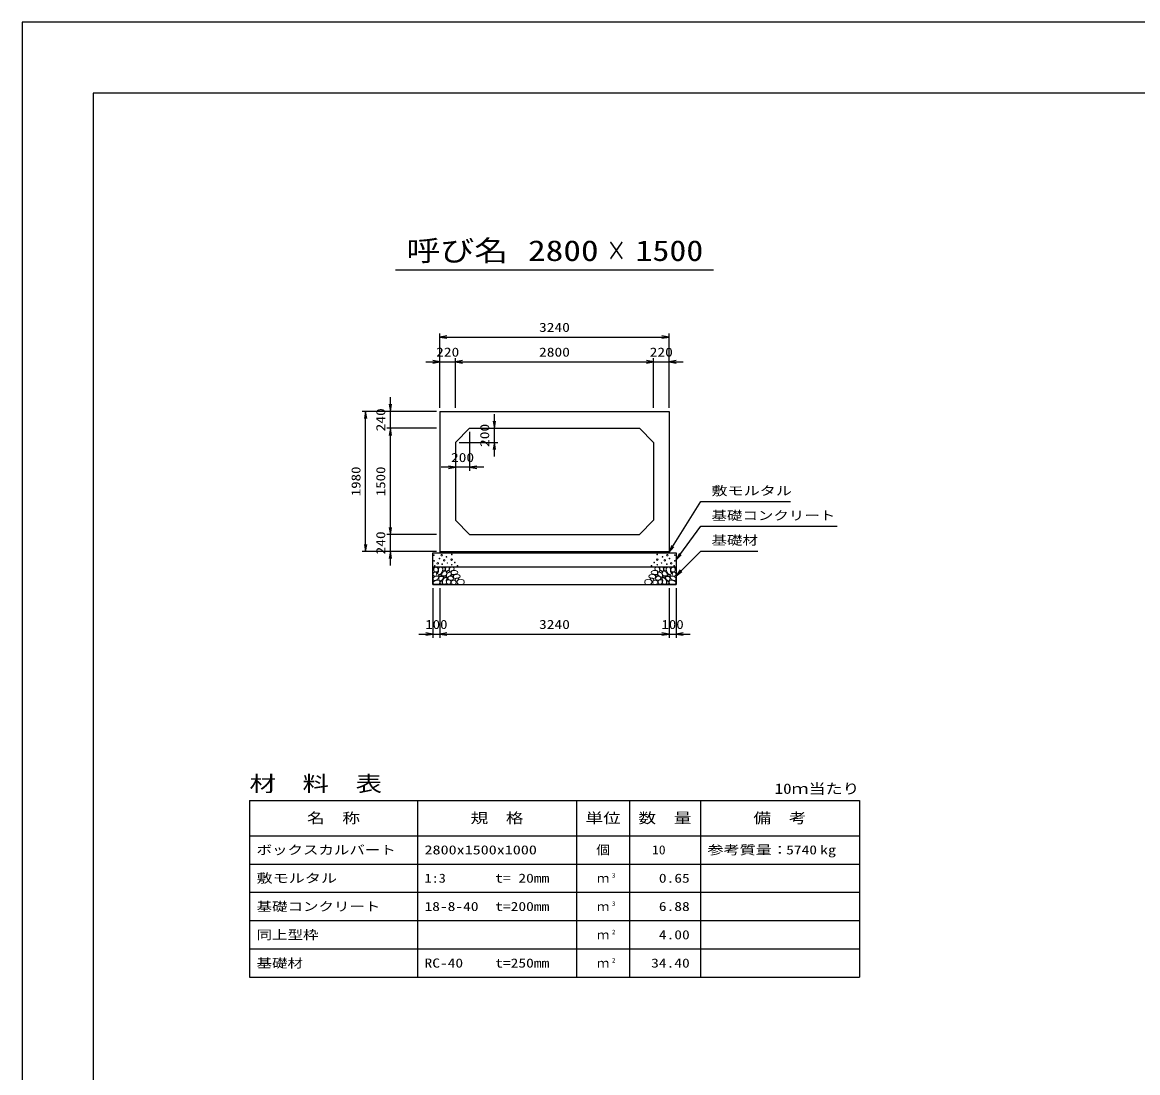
# Model space of a CAD drawing. Units: millimetres at full size. Extents: x 0 to 42050, y 0 to 29700.
# Drawn here: x 0 to 15772, y 14850 to 29700 of the extents above; entities that cross this region are included whole.
import ezdxf
from ezdxf.enums import TextEntityAlignment as Align

# ---------------------------------------------------------------- set-up
doc = ezdxf.new("R2010")
doc.units = ezdxf.units.MM
for name, color, linetype, lineweight in [('D-DCR-HCHn', 4, 'Continuous', 9), ('D-MTR-FRAM', 7, 'Continuous', 25), ('D-MTR-LINE', 7, 'Continuous', 25), ('D-STR-DIM', 7, 'Continuous', 25), ('D-STR-STRn', 1, 'Continuous', 25), ('D-STR-TXT', 7, 'Continuous', 25), ('D-TTL', 2, 'Continuous', 25), ('D-TTL-TXT', 7, 'Continuous', 25)]:
    doc.layers.add(name, color=color, linetype=linetype, lineweight=lineweight)
doc.layers.add('D-MTR', color=7, linetype='Continuous')
doc.layers.add('D-MTR-TXT', color=7, linetype='Continuous')
doc.styles.add('ＭＳ ゴシック', font='')
doc.styles.get('ＭＳ ゴシック').set_extended_font_data('MS Gothic')

# ---------------------------------------------------------------- blocks, each defined once
blk = doc.blocks.new('open_arrow')
at = {"color": 0, "linetype": 'Continuous', "lineweight": -2}
blk.add_lwpolyline([(7.5, 1.25), (0, 0), (7.5, -1.25)], dxfattribs=at)

msp = doc.modelspace()

# ---------------------------------------------------------------- linework, layer by layer
at = {"layer": 'D-DCR-HCHn'}
for points in [[(5814.101, 21917.26), (5805.433, 21891.256), (5816.99, 21873.92), (5845.883, 21871.03), (5865.61, 21879.499), (5857.441, 21899.924), (5863.219, 21911.481), (5851.662, 21923.038), (5834.326, 21928.817)], [(5868.998, 21989.493), (5842.994, 21995.271), (5819.879, 21983.714), (5816.99, 21957.71), (5822.769, 21937.485), (5851.662, 21928.817), (5871.887, 21928.817), (5880.555, 21943.263), (5880.555, 21975.046)], [(5892.112, 21992.382), (5883.444, 21966.378), (5886.334, 21937.485), (5866.109, 21905.702), (5892.112, 21891.256), (5921.006, 21905.702), (5938.342, 21928.817), (5944.12, 21966.378), (5938.342, 21986.603), (5921.006, 21995.271)], [(5941.231, 21923.038), (5926.784, 21888.366), (5938.342, 21873.92), (5973.013, 21873.92), (5987.46, 21879.698), (6001.907, 21899.924), (6001.907, 21917.26), (5987.46, 21940.374), (5970.124, 21943.263)], [(5947.01, 21986.603), (5947.01, 21951.931), (5961.456, 21943.263), (5975.903, 21951.931), (5978.792, 21972.157), (5975.903, 21989.493), (5955.678, 21995.271)], [(5995.601, 21938.845), (5983.999, 21946.941), (5982.006, 21974.16), (5991.557, 21995.616), (6015.582, 21998.128), (6035.263, 21992.156), (6036.848, 21980.53), (6034.014, 21956.921), (6018.752, 21947.586)], [(6011.681, 21914.73), (6023.297, 21920.817), (6034.296, 21926.161), (6040.86, 21939.065), (6035.554, 21947.961), (6025.968, 21950.014), (6010.137, 21941.115), (5998.42, 21932.605), (5999.515, 21924.944), (6003.895, 21917.527)], [(6013.109, 21853.224), (6000.35, 21857.579), (5999.086, 21885.688), (6009.964, 21910.928), (6040.015, 21925.156), (6062.452, 21919.405), (6063.795, 21888.924), (6053.477, 21876.886), (6025.401, 21861.311)], [(6061.239, 21931.998), (6071.02, 21943.092), (6088.359, 21949.342), (6102.287, 21958.717), (6106.55, 21973.49), (6100.013, 21987.695), (6086.369, 21996.218), (6070.845, 21997.886), (6055.522, 21995.424), (6045.719, 21986.98), (6038.918, 21969.457), (6037.379, 21952.722), (6041.1, 21942.871), (6043.729, 21933.23), (6052.948, 21929.842)], [(6082.727, 21892.135), (6072.952, 21895.066), (6068.675, 21900.928), (6065.905, 21916.938), (6069.816, 21938.619), (6095.776, 21948.926), (6125.648, 21948.926), (6153.03, 21933.998), (6157.653, 21918.004), (6153.385, 21906.63), (6140.583, 21901.299), (6119.247, 21897.745), (6092.931, 21892.013)], [(8967.273, 21892.135), (8977.048, 21895.066), (8981.325, 21900.928), (8984.095, 21916.938), (8980.184, 21938.619), (8954.224, 21948.926), (8924.352, 21948.926), (8896.97, 21933.998), (8892.347, 21918.004), (8896.615, 21906.63), (8909.417, 21901.299), (8930.753, 21897.745), (8957.069, 21892.013)], [(8988.761, 21931.998), (8978.98, 21943.092), (8961.641, 21949.342), (8947.713, 21958.717), (8943.45, 21973.49), (8949.987, 21987.695), (8963.631, 21996.218), (8979.155, 21997.886), (8994.478, 21995.424), (9004.281, 21986.98), (9011.082, 21969.457), (9012.621, 21952.722), (9008.9, 21942.871), (9006.271, 21933.23), (8997.052, 21929.842)], [(9036.891, 21853.224), (9049.65, 21857.579), (9050.914, 21885.688), (9040.036, 21910.928), (9009.985, 21925.156), (8987.548, 21919.405), (8986.205, 21888.924), (8996.523, 21876.886), (9024.599, 21861.311)], [(9038.319, 21914.73), (9026.703, 21920.817), (9015.704, 21926.161), (9009.14, 21939.065), (9014.446, 21947.961), (9024.032, 21950.014), (9039.863, 21941.115), (9051.58, 21932.605), (9050.485, 21924.944), (9046.105, 21917.527)], [(9054.399, 21938.845), (9066.001, 21946.941), (9067.994, 21974.16), (9058.443, 21995.616), (9034.418, 21998.128), (9014.737, 21992.156), (9013.152, 21980.53), (9015.986, 21956.921), (9031.248, 21947.586)], [(9108.769, 21923.038), (9123.216, 21888.366), (9111.658, 21873.92), (9076.987, 21873.92), (9062.54, 21879.698), (9048.093, 21899.924), (9048.093, 21917.26), (9062.54, 21940.374), (9079.876, 21943.263)], [(9102.99, 21986.603), (9102.99, 21951.931), (9088.544, 21943.263), (9074.097, 21951.931), (9071.208, 21972.157), (9074.097, 21989.493), (9094.322, 21995.271)], [(9157.888, 21992.382), (9166.556, 21966.378), (9163.666, 21937.485), (9183.891, 21905.702), (9157.888, 21891.256), (9128.994, 21905.702), (9111.658, 21928.817), (9105.88, 21966.378), (9111.658, 21986.603), (9128.994, 21995.271)], [(9181.002, 21989.493), (9207.006, 21995.271), (9230.121, 21983.714), (9233.01, 21957.71), (9227.231, 21937.485), (9198.338, 21928.817), (9178.113, 21928.817), (9169.445, 21943.263), (9169.445, 21975.046)], [(9235.899, 21917.26), (9244.567, 21891.256), (9233.01, 21873.92), (9204.117, 21871.03), (9184.39, 21879.499), (9192.559, 21899.924), (9186.781, 21911.481), (9198.338, 21923.038), (9215.674, 21928.817)], [(5868.944, 21821.261), (5890.346, 21853.365), (5887.671, 21861.39), (5858.243, 21869.416), (5831.49, 21866.741), (5812.763, 21850.689), (5810.087, 21831.962), (5812.763, 21813.235), (5834.165, 21807.884)], [(5879.645, 21754.378), (5898.372, 21762.404), (5903.723, 21789.157), (5893.021, 21807.884), (5874.294, 21813.235), (5850.217, 21810.56), (5823.464, 21799.859), (5810.087, 21783.807), (5810.087, 21765.08), (5818.113, 21754.378), (5850.217, 21757.054)], [(5897.891, 21891.256), (5883.444, 21879.698), (5889.223, 21871.03), (5909.448, 21871.03), (5918.116, 21873.92), (5923.895, 21885.477), (5915.227, 21894.145)], [(5943.852, 21821.261), (5957.229, 21853.365), (5946.527, 21866.741), (5914.424, 21866.741), (5901.047, 21861.39), (5887.671, 21842.663), (5887.671, 21826.612), (5901.047, 21805.209), (5917.099, 21802.534)], [(5938.502, 21762.404), (5938.502, 21794.508), (5925.125, 21802.534), (5911.749, 21794.508), (5909.073, 21775.781), (5911.749, 21759.729), (5930.476, 21754.378)], [(5989.332, 21757.054), (5997.358, 21781.131), (5994.683, 21807.884), (6013.41, 21837.313), (5989.332, 21850.689), (5962.579, 21837.313), (5946.527, 21815.91), (5941.177, 21781.131), (5946.527, 21762.404), (5962.579, 21754.378)], [(5983.982, 21850.689), (5997.358, 21861.39), (5992.007, 21869.416), (5973.28, 21869.416), (5965.254, 21866.741), (5959.904, 21856.04), (5967.93, 21848.014)], [(6010.735, 21759.729), (6034.812, 21754.378), (6056.215, 21765.08), (6058.89, 21789.157), (6053.539, 21807.884), (6026.786, 21815.91), (6008.059, 21815.91), (6000.033, 21802.534), (6000.033, 21773.106)], [(6073.981, 21810.925), (6038.607, 21817.521), (6023.56, 21829.658), (6018.808, 21848.655), (6033.492, 21863.022), (6062.102, 21871.082), (6083.749, 21858.154), (6097.74, 21840.74), (6093.78, 21823.062)], [(6092.239, 21873.692), (6092.239, 21884.551), (6085.72, 21889.466), (6074.97, 21890.609), (6066.278, 21887.18), (6063.19, 21876.664), (6070.738, 21868.891), (6080.802, 21864.319), (6090.409, 21868.319)], [(6069.869, 21796.931), (6088.084, 21812.234), (6114.219, 21811.97), (6132.17, 21796.931), (6134.81, 21769.227), (6122.666, 21753.924), (6088.876, 21751.549), (6072.509, 21761.311), (6065.645, 21783.738)], [(6118.634, 21835.297), (6110.545, 21839.592), (6099.424, 21847.928), (6094.874, 21856.518), (6094.874, 21875.212), (6108.523, 21890.37), (6138.349, 21894.159), (6170.449, 21890.117), (6186.12, 21878.585), (6190.164, 21860.462), (6177.761, 21849.388), (6167.436, 21845.361), (6150.312, 21843.128), (6134.987, 21840.305)], [(6139.876, 21797.808), (6127.748, 21803.743), (6121.39, 21810.697), (6122.71, 21827.843), (6132.307, 21836.236), (6152.7, 21841.151), (6169.015, 21841.271), (6174.293, 21829.761), (6162.814, 21819.51), (6152.239, 21810.35), (6148.573, 21801.331)], [(6183.293, 21752.112), (6166.233, 21756.916), (6154.939, 21764.601), (6149.893, 21779.011), (6147.01, 21792.7), (6158.544, 21813.594), (6181.131, 21827.524), (6215.492, 21822), (6242.645, 21811.913), (6249.133, 21781.652), (6243.366, 21759.317), (6216.934, 21752.593)], [(8866.707, 21752.112), (8883.767, 21756.916), (8895.061, 21764.601), (8900.107, 21779.011), (8902.99, 21792.7), (8891.456, 21813.594), (8868.869, 21827.524), (8834.508, 21822), (8807.355, 21811.913), (8800.867, 21781.652), (8806.634, 21759.317), (8833.066, 21752.593)], [(8931.366, 21835.297), (8939.455, 21839.592), (8950.576, 21847.928), (8955.126, 21856.518), (8955.126, 21875.212), (8941.477, 21890.37), (8911.651, 21894.159), (8879.551, 21890.117), (8863.88, 21878.585), (8859.836, 21860.462), (8872.239, 21849.388), (8882.564, 21845.361), (8899.688, 21843.128), (8915.013, 21840.305)], [(8910.124, 21797.808), (8922.252, 21803.743), (8928.61, 21810.697), (8927.29, 21827.843), (8917.693, 21836.236), (8897.3, 21841.151), (8880.985, 21841.271), (8875.707, 21829.761), (8887.186, 21819.51), (8897.761, 21810.35), (8901.427, 21801.331)], [(8980.131, 21796.931), (8961.916, 21812.234), (8935.781, 21811.97), (8917.83, 21796.931), (8915.19, 21769.227), (8927.334, 21753.924), (8961.124, 21751.549), (8977.491, 21761.311), (8984.355, 21783.738)], [(8976.019, 21810.925), (9011.393, 21817.521), (9026.44, 21829.658), (9031.192, 21848.655), (9016.508, 21863.022), (8987.898, 21871.082), (8966.251, 21858.154), (8952.26, 21840.74), (8956.22, 21823.062)], [(8957.761, 21873.692), (8957.761, 21884.551), (8964.28, 21889.466), (8975.03, 21890.609), (8983.722, 21887.18), (8986.81, 21876.664), (8979.262, 21868.891), (8969.198, 21864.319), (8959.591, 21868.319)], [(9039.265, 21759.729), (9015.188, 21754.378), (8993.785, 21765.08), (8991.11, 21789.157), (8996.461, 21807.884), (9023.214, 21815.91), (9041.941, 21815.91), (9049.967, 21802.534), (9049.967, 21773.106)], [(9060.668, 21757.054), (9052.642, 21781.131), (9055.317, 21807.884), (9036.59, 21837.313), (9060.668, 21850.689), (9087.421, 21837.313), (9103.473, 21815.91), (9108.823, 21781.131), (9103.473, 21762.404), (9087.421, 21754.378)], [(9066.018, 21850.689), (9052.642, 21861.39), (9057.993, 21869.416), (9076.72, 21869.416), (9084.746, 21866.741), (9090.096, 21856.04), (9082.07, 21848.014)], [(9106.148, 21821.261), (9092.771, 21853.365), (9103.473, 21866.741), (9135.576, 21866.741), (9148.953, 21861.39), (9162.329, 21842.663), (9162.329, 21826.612), (9148.953, 21805.209), (9132.901, 21802.534)], [(9111.498, 21762.404), (9111.498, 21794.508), (9124.875, 21802.534), (9138.251, 21794.508), (9140.927, 21775.781), (9138.251, 21759.729), (9119.524, 21754.378)], [(9152.109, 21891.256), (9166.556, 21879.698), (9160.777, 21871.03), (9140.552, 21871.03), (9131.884, 21873.92), (9126.105, 21885.477), (9134.773, 21894.145)], [(9170.355, 21754.378), (9151.628, 21762.404), (9146.277, 21789.157), (9156.979, 21807.884), (9175.706, 21813.235), (9199.783, 21810.56), (9226.536, 21799.859), (9239.913, 21783.807), (9239.913, 21765.08), (9231.887, 21754.378), (9199.783, 21757.054)], [(9181.056, 21821.261), (9159.654, 21853.365), (9162.329, 21861.39), (9191.757, 21869.416), (9218.51, 21866.741), (9237.237, 21850.689), (9239.913, 21831.962), (9237.237, 21813.235), (9215.835, 21807.884)]]:
    msp.add_lwpolyline(points, close=True, dxfattribs=at)
for centre, radius in [((5821.091, 22166.145), 4.5), ((5822.803, 22085.879), 4.5), ((5898.437, 22118.641), 4.5), ((5930.004, 22166.145), 11.25), ((5964.996, 22094.955), 11.25), ((5996.563, 22142.459), 4.5), ((6070.741, 22103.204), 11.25), ((6072.197, 22175.221), 4.5), ((8979.259, 22103.204), 11.25), ((8977.803, 22175.221), 4.5), ((9053.437, 22142.459), 4.5), ((9085.004, 22094.955), 11.25), ((9119.996, 22166.145), 11.25), ((9151.563, 22118.641), 4.5), ((9227.197, 22085.879), 4.5), ((9228.909, 22166.145), 4.5), ((5831.905, 22017.286), 4.5), ((5874.855, 22050.444), 11.25), ((5936.552, 22038.646), 4.5), ((6010.06, 22055.807), 4.5), ((6071.763, 22031.675), 4.5), ((6113.942, 22063.293), 4.5), ((6153.193, 22017.037), 4.5), ((8896.808, 22017.037), 4.5), ((8936.058, 22063.293), 4.5), ((8978.237, 22031.675), 4.5), ((9039.94, 22055.807), 4.5), ((9113.448, 22038.646), 4.5), ((9175.145, 22050.444), 11.25), ((9218.095, 22017.286), 4.5)]:
    msp.add_circle(centre, radius, dxfattribs=at)
at = {"layer": 'D-MTR-FRAM'}
for p, q in [((3212.5, 18700), (11837.5, 18700)), ((3212.5, 18700), (3212.5, 16200)), ((11837.5, 18700), (11837.5, 16200)), ((3212.5, 16200), (11837.5, 16200))]:
    msp.add_line(p, q, dxfattribs=at)
at = {"layer": 'D-MTR-LINE'}
for p, q in [((5587.5, 18700), (5587.5, 16200)), ((7837.5, 18700), (7837.5, 16200)), ((8587.5, 18700), (8587.5, 16200)), ((9587.5, 18700), (9587.5, 16200)), ((3212.5, 18200), (11837.5, 18200)), ((3212.5, 17800), (11837.5, 17800)), ((3212.5, 17400), (11837.5, 17400)), ((3212.5, 17000), (11837.5, 17000)), ((3212.5, 16600), (11837.5, 16600))]:
    msp.add_line(p, q, dxfattribs=at)
at = {"layer": 'D-STR-DIM'}
for p, q in [((5905, 24250), (5905, 25300)), ((5905, 25250), (9145, 25250)), ((9145, 24250), (9145, 25300)), ((5905, 24250), (5905, 24950)), ((6125, 24250), (6125, 24950)), ((6125, 24250), (6125, 24950)), ((8925, 24250), (8925, 24950)), ((8925, 24250), (8925, 24950)), ((9145, 24250), (9145, 24950)), ((5705, 24900), (6325, 24900)), ((6125, 24900), (8925, 24900)), ((8725, 24900), (9345, 24900)), ((5205, 23760), (5205, 24400)), ((5855, 24200), (4805, 24200)), ((4855, 22220), (4855, 24200)), ((5855, 24200), (5155, 24200)), ((6675, 23560), (6675, 24160)), ((5855, 23960), (5155, 23960)), ((5855, 23960), (5155, 23960)), ((5205, 22460), (5205, 23960)), ((6325, 23910), (6325, 23360)), ((6375, 23960), (6725, 23960)), ((6125, 23710), (6125, 23360)), ((6175, 23760), (6725, 23760)), ((6525, 23410), (5925, 23410)), ((5205, 22020), (5205, 22660)), ((5855, 22460), (5155, 22460)), ((5855, 22460), (5155, 22460)), ((5855, 22220), (4805, 22220)), ((5855, 22220), (5155, 22220)), ((5805, 21700), (5805, 21000)), ((5905, 21700), (5905, 21000)), ((5905, 21700), (5905, 21000)), ((9145, 21700), (9145, 21000)), ((9145, 21700), (9145, 21000)), ((9245, 21700), (9245, 21000)), ((5605, 21050), (6105, 21050)), ((5905, 21050), (9145, 21050)), ((8945, 21050), (9445, 21050))]:
    msp.add_line(p, q, dxfattribs=at)
at = {"layer": 'D-STR-STRn'}
for p, q in [((5905, 24200), (9145, 24200)), ((5905, 24200), (5905, 22220)), ((9145, 24200), (9145, 22220)), ((6325, 23960), (6125, 23760)), ((6325, 23960), (8725, 23960)), ((8925, 23760), (8725, 23960)), ((6125, 23760), (6125, 22660)), ((8925, 23760), (8925, 22660)), ((6125, 22660), (6325, 22460)), ((8725, 22460), (8925, 22660)), ((6325, 22460), (8725, 22460)), ((5805, 21750), (5805, 22200)), ((5805, 22200), (9245, 22200)), ((5905, 22220), (5905, 22200)), ((5905, 22220), (9145, 22220)), ((9145, 22220), (9145, 22200)), ((9245, 22200), (9245, 21750)), ((5805, 22000), (9245, 22000)), ((5805, 21750), (9245, 21750))]:
    msp.add_line(p, q, dxfattribs=at)
at = {"layer": 'D-STR-TXT'}
for points in [[(9145, 22210), (9595, 22925), (9695, 22925), (10861.624, 22925)], [(9245, 22100), (9595, 22575), (9695, 22575), (11520.761, 22575)], [(9245, 21875), (9595, 22225), (9695, 22225), (10402.36, 22225)]]:
    msp.add_lwpolyline(points, dxfattribs=at)
at = {"layer": 'D-TTL'}
for points in [[(0, 0), (42050, 0), (42050, 29700), (0, 29700)], [(1000, 1000), (41050, 1000), (41050, 28700), (1000, 28700)]]:
    msp.add_lwpolyline(points, close=True, dxfattribs=at)
at = {"layer": 'D-TTL-TXT'}
msp.add_line((5275, 26200), (9775, 26200), dxfattribs=at)

# ---------------------------------------------------------------- block references
at = {"layer": 'D-STR-DIM', "xscale": 13.3, "yscale": 13.3}
for p in [(5905, 25250), (6125, 24900), (6125, 24900), (9145, 24900), (6325, 23410), (5905, 21050), (5905, 21050), (9245, 21050)]:
    msp.add_blockref('open_arrow', p, dxfattribs=at)
for p, rotation in [((9145, 25250), 180), ((5905, 24900), 180), ((8925, 24900), 180), ((8925, 24900), 180), ((5205, 24200), 90), ((4855, 24200), 270), ((6675, 23960), 90), ((5205, 23960), 270), ((5205, 23960), 270), ((6675, 23760), 270), ((6125, 23410), 180), ((5205, 22460), 90), ((5205, 22460), 90), ((4855, 22220), 90), ((5205, 22220), 270), ((5805, 21050), 180), ((9145, 21050), 180), ((9145, 21050), 180)]:
    msp.add_blockref('open_arrow', p, dxfattribs=dict(at, rotation=rotation))
at = {"layer": 'D-STR-TXT', "xscale": 13.3, "yscale": 13.3}
for p, rotation in [((9145, 22210), 57.8), ((9245, 22100), 53.6), ((9245, 21875), 45)]:
    msp.add_blockref('open_arrow', p, dxfattribs=dict(at, rotation=rotation))

# ---------------------------------------------------------------- texts
at = {"layer": 'D-MTR', "style": 'ＭＳ ゴシック', "width": 1.25}
msp.add_text('材\u3000料\u3000表', height=219.9, dxfattribs=at).set_placement((3212.5, 18760), align=Align.BOTTOM_LEFT)
at = {"layer": 'D-MTR', "style": 'ＭＳ ゴシック', "width": 1.2}
msp.add_text('10ｍ当たり', height=146.6, dxfattribs=at).set_placement((11837.5, 18748.333), align=Align.BOTTOM_RIGHT)
at = {"layer": 'D-MTR-TXT', "style": 'ＭＳ ゴシック'}
for s, height, width, p in [('名\u3000称', 146.6, 1.25, (4400, 18450)), ('規\u3000格', 146.6, 1.25, (6712.5, 18450)), ('単位', 146.6, 1.25, (8212.5, 18450)), ('数\u3000量', 146.6, 1.25, (9087.5, 18450)), ('備\u3000考', 146.6, 1.25, (10712.5, 18450)), ('個', 128.3, 1.1, (8212.5, 18000))]:
    msp.add_text(s, height=height, dxfattribs=dict(at, width=width)).set_placement(p, align=Align.MIDDLE_CENTER)
for s, width, p in [('ボックスカルバート', 1.25, (3312.5, 18000)), ('2800x1500x1000', 1.3, (5687.5, 18000)), ('参考質量：    kg', 1.3, (9687.5, 18000)), ('敷モルタル', 1.3, (3312.5, 17600)), ('1:3', 1.15, (5687.5, 17600)), ('t= 20mm', 1.25, (6687.5, 17600)), ('基礎コンクリート', 1.25, (3312.5, 17200)), ('18-8-40', 1.25, (5687.5, 17200)), ('t=200mm', 1.25, (6687.5, 17200)), ('同上型枠', 1.25, (3312.5, 16800)), ('基礎材', 1.25, (3312.5, 16400)), ('RC-40', 1.25, (5687.5, 16400)), ('t=250mm', 1.25, (6687.5, 16400))]:
    msp.add_text(s, height=128.3, dxfattribs=dict(at, width=width)).set_placement(p, align=Align.MIDDLE_LEFT)
for s, width, p in [('10', 1.1, (9096.383, 18000)), ('5740', 1.25, (11237.5, 18000)), ('0.65', 1.25, (9437.5, 17600)), ('6.88', 1.25, (9437.5, 17200)), ('4.00', 1.25, (9437.5, 16800)), ('34.40', 1.25, (9437.5, 16400))]:
    msp.add_text(s, height=128.3, dxfattribs=dict(at, width=width)).set_placement(p, align=Align.MIDDLE_RIGHT)
at = {"layer": 'D-MTR-TXT', "style": 'ＭＳ ゴシック', "width": 1.15}
for s, p in [('3', (8337.5, 17588.333)), ('3', (8337.5, 17188.333)), ('2', (8337.5, 16788.333)), ('2', (8337.5, 16388.333))]:
    msp.add_text(s, height=64.15, dxfattribs=at).set_placement(p, align=Align.BOTTOM_LEFT)
at = {"layer": 'D-MTR-TXT', "style": 'ＭＳ ゴシック'}
for p in [(8212.5, 17600), (8212.5, 17200), (8212.5, 16800), (8212.5, 16400)]:
    msp.add_text('ｍ', height=128.3, dxfattribs=at).set_placement(p, align=Align.MIDDLE_CENTER)
at = {"layer": 'D-STR-DIM', "style": 'ＭＳ ゴシック'}
for s, width, p in [('3240', 1.25, (7525, 25387.5)), ('220', 1.25, (6015, 25037.5)), ('2800', 1.25, (7525, 25037.5)), ('220', 1.25, (9035, 25037.5)), ('200', 1.25, (6225, 23547.5)), ('100', 1.2, (5855, 21187.5)), ('3240', 1.25, (7525, 21187.5)), ('100', 1.2, (9195, 21187.5))]:
    msp.add_text(s, height=128.3, dxfattribs=dict(at, width=width)).set_placement(p, align=Align.MIDDLE_CENTER)
for s, width, p in [('240', 1.25, (5067.5, 24080)), ('200', 1.25, (6537.5, 23860)), ('1980', 1.2, (4717.5, 23210)), ('1500', 1.2, (5067.5, 23210)), ('240', 1.25, (5067.5, 22340))]:
    msp.add_text(s, height=128.3, rotation=90, dxfattribs=dict(at, width=width)).set_placement(p, align=Align.MIDDLE_CENTER)
at = {"layer": 'D-STR-TXT', "style": 'ＭＳ ゴシック'}
for s, width, p in [('敷モルタル', 1.3, (9745, 22975)), ('基礎コンクリート', 1.25, (9745, 22625)), ('基礎材', 1.25, (9745, 22275))]:
    msp.add_text(s, height=128.3, dxfattribs=dict(at, width=width)).set_placement(p, align=Align.BOTTOM_LEFT)
at = {"layer": 'D-TTL-TXT', "style": 'ＭＳ ゴシック'}
for s, width, p in [('呼び名', 1.2, (6150, 26237.5)), ('2800', 1.25, (7650, 26237.5)), ('×', 0.7, (8400, 26237.5)), ('1500', 1.2, (9150, 26237.5))]:
    msp.add_text(s, height=293.3, dxfattribs=dict(at, width=width)).set_placement(p, align=Align.BOTTOM_CENTER)

doc.saveas('drawing.dxf')
